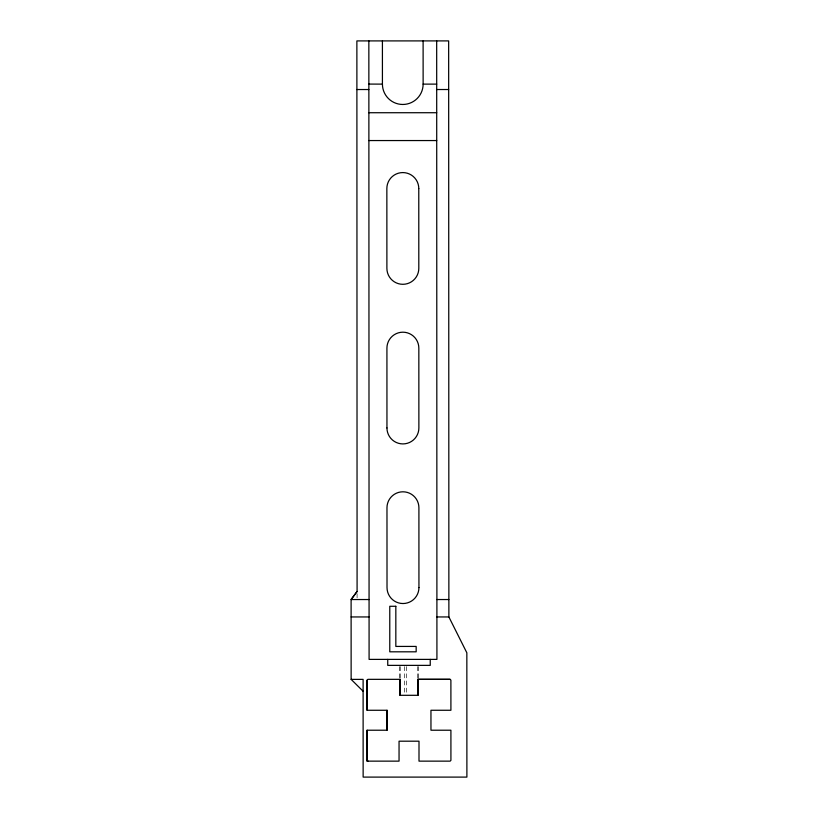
<?xml version="1.0" encoding="UTF-8"?>
<svg xmlns="http://www.w3.org/2000/svg" width="818" height="818" viewBox="0 0 818 818"><rect width="100%" height="100%" fill="white"/><g stroke="black" fill="none" stroke-linecap="round" stroke-linejoin="round"><path stroke-width="0.61" stroke-dasharray="4.09 3.07" d="M418.172 666.639L418.172 678.071M417.855 666.619L417.865 677.846M406.618 666.619L406.628 692.805M404.399 666.619L404.409 692.805M400.125 666.619L400.135 677.846M399.818 666.639L399.818 678.071M357.088 593.766L357.088 598.387"/><path stroke-width="1.23" d="M367.221 760.341L367.129 761.139L368.018 761.139L367.129 760.341L367.118 730.218L387.067 730.218L387.057 710.269L367.108 710.269L367.098 680.136L367.896 679.339L399.818 679.339L399.828 695.3L418.182 695.3L418.172 679.339L450.094 679.339L450.892 680.136L450.912 710.259L430.953 710.259L430.963 730.218L450.912 730.218L450.922 760.341L450.135 761.139L419 761.139L419 741.19L399.051 741.19L399.051 761.139L367.129 761.139L367.118 730.218M351.137 679.38L363.11 679.38L363.141 777.1L466.894 777.1L466.843 652.795L448.877 616.946L448.653 40.9L356.873 40.91L357.088 591.465L351.106 599.543L351.137 679.38L363.11 691.241M357.088 591.465L351.106 599.543L369.061 599.533M368.857 84.08L382.425 84.121A20.348 20.348 0 0 0 402.783 104.469A20.348 20.348 0 0 0 423.131 84.121L436.689 84.121M356.893 89.53L368.867 89.53M436.7 89.52L448.663 89.52M368.867 112.731L436.71 112.72M368.887 140.553L436.72 140.553M436.894 599.533L448.867 599.533M351.116 616.946L369.071 616.946M436.904 616.946L448.877 616.946M418.172 679.339L450.094 679.339M436.679 40.9L436.924 659.39L369.092 659.39L368.846 40.9M430.237 659.39L430.248 665.371L387.742 665.371L387.742 659.39M423.111 40.9L423.131 84.121M418.775 188.539L418.806 268.345A15.961 15.961 0 0 1 402.855 284.306A15.961 15.961 0 0 1 386.894 268.345L386.853 188.539A15.961 15.961 0 0 1 402.814 172.578A15.961 15.961 0 0 1 418.775 188.539M417.865 679.093L417.865 695.3M400.135 679.093L400.135 695.3M386.955 427.957L386.924 348.151A15.961 15.961 0 0 1 402.875 332.19A15.961 15.961 0 0 1 418.836 348.151L418.877 427.957A15.961 15.961 0 0 1 402.916 443.918A15.961 15.961 0 0 1 386.955 427.957M387.057 710.269L387.067 730.218M382.415 40.9L382.425 84.121M367.098 680.147L367.108 710.269M395.83 606.281L389.777 606.281L389.777 651.813L416.168 651.813L416.168 646.425L395.83 646.425L395.83 606.281M418.939 587.569L418.908 507.763A15.961 15.961 0 0 0 402.937 491.802A15.961 15.961 0 0 0 386.975 507.763L387.016 587.569A15.961 15.961 0 0 0 402.988 603.531A15.961 15.961 0 0 0 418.939 587.569"/></g></svg>
